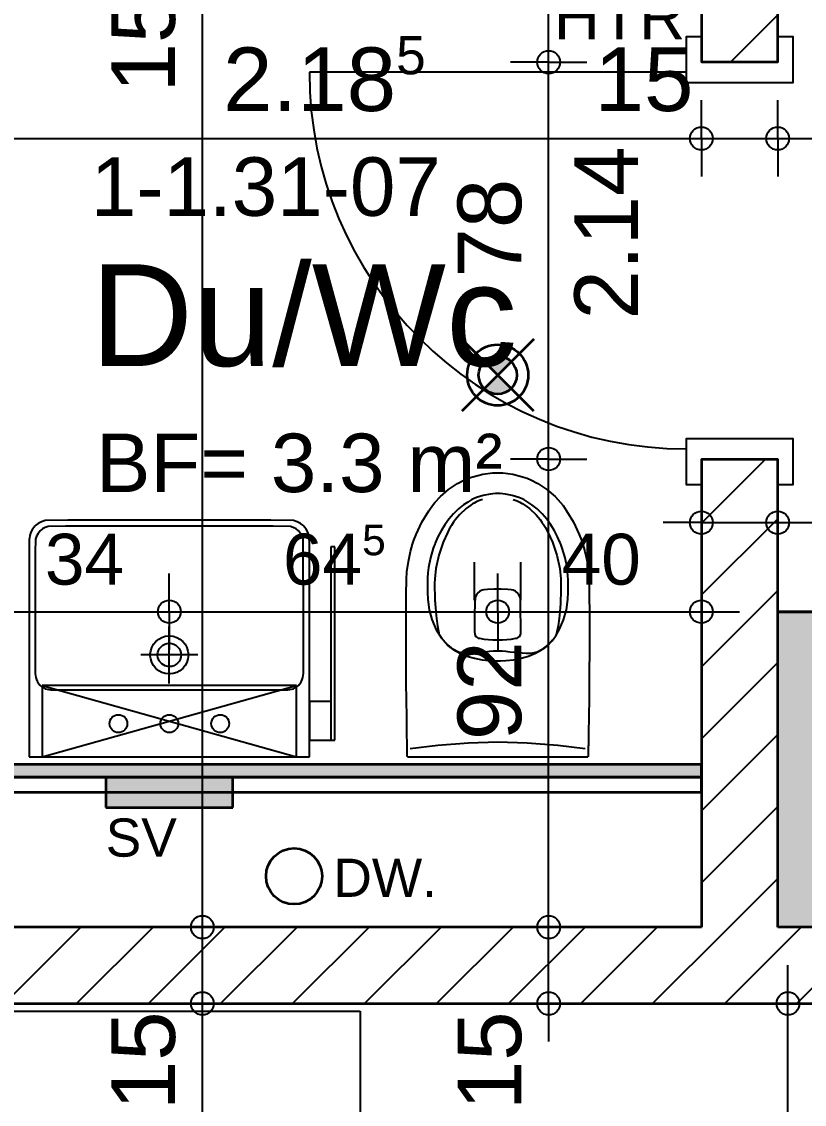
# Model space of a CAD drawing. Header units: centimetres. Extents: x 0.3 to 84.3, y 0.3 to 59.7.
# Drawn here: x 33.71 to 36.784, y 36.198 to 40.453 of the extents above; entities that cross this region are included whole.
import ezdxf

# ---------------------------------------------------------------- set-up
doc = ezdxf.new("R2010")
doc.units = ezdxf.units.CM
for name, pattern in [('AUSGEZOGEN', [0]), ('PHANTOM', [63.5, 31.75, -6.35, 6.35, -6.35, 6.35, -6.35]), ('VERDECKT', [9.525, 6.35, -3.175])]:
    doc.linetypes.add(name, pattern=pattern)
for name, color, linetype, lineweight in [('Einbaumoebel', 7, 'AUSGEZOGEN', 25), ('Leichtbauwaende', 7, 'AUSGEZOGEN', 35), ('Raumbezeichnung', 7, 'AUSGEZOGEN', 35), ('Text Werkplan Ausfuehrung', 7, 'AUSGEZOGEN', 50), ('Tuerzarge', 7, 'AUSGEZOGEN', 25), ('Wand Mauerwerk tragend', 7, 'AUSGEZOGEN', 35), ('Werkplan- Ausfuehrungsmasse', 7, 'AUSGEZOGEN', 25)]:
    doc.layers.add(name, color=color, linetype=linetype, lineweight=lineweight)
for name, color, linetype, lineweight, true_color in [('Elektro Apparate', 7, 'AUSGEZOGEN', 35, 0x656565), ('Fachplaner Sanitaer', 7, 'AUSGEZOGEN', 35, 0x656565), ('HLK Text', 7, 'AUSGEZOGEN', 35, 0x656565), ('Moebel', 7, 'AUSGEZOGEN', 25, 0xababab), ('Sanitaer Apparate', 7, 'AUSGEZOGEN', 35, 0x656565), ('Sanitaer Leitungen', 7, 'AUSGEZOGEN', 35, 0x656565), ('Sanitaer Text', 7, 'AUSGEZOGEN', 35, 0x656565), ('Sanitaer Vermassung', 7, 'AUSGEZOGEN', 35, 0x656565)]:
    doc.layers.add(name, color=color, linetype=linetype, lineweight=lineweight, true_color=true_color)
doc.styles.add('ARIAL', font='ARIAL.TTF')

msp = doc.modelspace()

# ---------------------------------------------------------------- hatches: boundary and pattern name
at = {"layer": 'Elektro Apparate', "linetype": 'AUSGEZOGEN', "lineweight": 35}
h = msp.add_hatch(color=40, dxfattribs=at)
h.paths.add_polyline_path([(35.527, 39.011), (35.58, 39.064), (35.633, 39.011), (35.6268, 39.0054), (35.5967, 38.9909), (35.5633, 38.9909), (35.5332, 39.0054)], flags=16)
h.paths.add_polyline_path([(35.633, 39.117), (35.58, 39.064), (35.527, 39.117), (35.5332, 39.1226), (35.5633, 39.1371), (35.5967, 39.1371), (35.6268, 39.1226)], flags=16)
at = {"layer": 'Fachplaner Sanitaer', "linetype": 'AUSGEZOGEN', "lineweight": 35, "true_color": 0xedf5de}
msp.add_hatch(color=7, dxfattribs=at).paths.add_polyline_path([(34.04, 37.484), (34.04, 37.364), (34.54, 37.364), (34.54, 37.484)])
at = {"layer": 'Leichtbauwaende', "linetype": 'AUSGEZOGEN', "lineweight": 25, "true_color": 0xababab}
msp.add_hatch(color=253, dxfattribs=at).paths.add_polyline_path([(32.01, 37.484), (36.38, 37.484), (36.38, 37.534), (32.01, 37.534)])
at = {"layer": 'Text Werkplan Ausfuehrung', "linetype": 'AUSGEZOGEN', "lineweight": 25, "true_color": 0xffffe0}
msp.add_hatch(color=7, dxfattribs=at).paths.add_polyline_path([(36.68, 38.134), (36.68, 36.894), (39.35, 36.894), (39.35, 38.134)])

# ---------------------------------------------------------------- linework, layer by layer
at = {"layer": 'Einbaumoebel', "color": 7, "linetype": 'AUSGEZOGEN', "lineweight": 35}
for p, q in [((36.68, 36.894), (36.68, 38.134)), ((36.68, 38.134), (38.01, 38.134)), ((39.35, 38.134), (36.68, 38.134)), ((39.35, 36.894), (36.68, 36.894))]:
    msp.add_line(p, q, dxfattribs=at)
at = {"layer": 'Elektro Apparate', "color": 40, "linetype": 'AUSGEZOGEN', "lineweight": 35}
for p, q in [((35.7214, 39.2054), (35.4386, 38.9226)), ((35.7214, 38.9226), (35.4386, 39.2054))]:
    msp.add_line(p, q, dxfattribs=at)
for radius in [0.12, 0.075]:
    msp.add_circle((35.58, 39.064), radius, dxfattribs=at)
at = {"layer": 'Fachplaner Sanitaer', "color": 55, "linetype": 'VERDECKT', "lineweight": 35, "true_color": 0x91b44b}
for p, q in [((34.04, 37.484), (34.04, 37.364)), ((34.54, 37.484), (34.04, 37.484)), ((34.54, 37.364), (34.54, 37.484)), ((34.04, 37.364), (34.54, 37.364))]:
    msp.add_line(p, q, dxfattribs=at)
at = {"layer": 'Leichtbauwaende', "color": 7, "linetype": 'AUSGEZOGEN', "lineweight": 35}
for p, q in [((36.38, 37.534), (32.01, 37.534)), ((36.38, 37.484), (36.38, 37.534)), ((36.38, 37.484), (32.01, 37.484)), ((32.01, 37.484), (36.38, 37.484)), ((36.38, 37.424), (36.38, 37.484)), ((32.01, 37.424), (36.38, 37.424))]:
    msp.add_line(p, q, dxfattribs=at)
at = {"layer": 'Moebel', "color": 253, "linetype": 'AUSGEZOGEN', "lineweight": 25, "true_color": 0xababab}
for p, q in [((32.04, 36.564), (35.04, 36.564)), ((35.04, 36.564), (35.04, 34.964))]:
    msp.add_line(p, q, dxfattribs=at)
at = {"layer": 'Sanitaer Apparate', "color": 7, "linetype": 'AUSGEZOGEN', "lineweight": 25}
for p, q in [((35.422, 38.6381), (35.45, 38.6524)), ((35.45, 38.6524), (35.4643, 38.6584)), ((35.4643, 38.6584), (35.4825, 38.6647)), ((35.4825, 38.6647), (35.5209, 38.6744)), ((35.5209, 38.6744), (35.5601, 38.6792)), ((35.5601, 38.6792), (35.58, 38.68)), ((35.58, 38.68), (35.5998, 38.6792)), ((35.5998, 38.6792), (35.6391, 38.6744)), ((35.6391, 38.6744), (35.6775, 38.6647)), ((35.6775, 38.6647), (35.6957, 38.6584)), ((35.6957, 38.6584), (35.71, 38.6524)), ((35.71, 38.6524), (35.738, 38.6381)), ((35.3547, 38.5867), (35.3867, 38.6145)), ((35.3867, 38.6145), (35.422, 38.6381)), ((35.738, 38.6381), (35.7732, 38.6145)), ((35.7732, 38.6145), (35.8053, 38.5867)), ((35.3234, 38.5508), (35.3334, 38.5636)), ((35.3334, 38.5636), (35.3547, 38.5867)), ((35.4621, 38.5651), (35.4459, 38.5542)), ((35.47, 38.5698), (35.4621, 38.5651)), ((35.4785, 38.5743), (35.47, 38.5698)), ((35.4814, 38.5574), (35.4739, 38.5528)), ((35.4972, 38.5825), (35.4785, 38.5743)), ((35.487, 38.5607), (35.4814, 38.5574)), ((35.4941, 38.5645), (35.487, 38.5607)), ((35.5045, 38.5694), (35.4941, 38.5645)), ((35.5233, 38.5909), (35.4972, 38.5825)), ((35.5119, 38.5724), (35.5045, 38.5694)), ((35.5201, 38.5753), (35.5119, 38.5724)), ((35.5503, 38.5961), (35.5233, 38.5909)), ((35.5706, 38.5979), (35.5503, 38.5961)), ((35.5802, 38.5981), (35.5706, 38.5979)), ((35.5899, 38.5979), (35.5802, 38.5981)), ((35.6102, 38.5961), (35.5899, 38.5979)), ((35.6371, 38.5909), (35.6102, 38.5961)), ((35.6633, 38.5825), (35.6371, 38.5909)), ((35.6404, 38.5753), (35.6485, 38.5724)), ((35.6485, 38.5724), (35.6559, 38.5694)), ((35.6559, 38.5694), (35.6664, 38.5645)), ((35.6819, 38.5743), (35.6633, 38.5825)), ((35.6664, 38.5645), (35.6735, 38.5607)), ((35.6735, 38.5607), (35.6791, 38.5574)), ((35.6791, 38.5574), (35.6866, 38.5528)), ((35.6904, 38.5698), (35.6819, 38.5743)), ((35.6984, 38.5651), (35.6904, 38.5698)), ((35.7146, 38.5542), (35.6984, 38.5651)), ((35.8053, 38.5867), (35.8265, 38.5636)), ((35.8265, 38.5636), (35.8366, 38.5508)), ((35.2821, 38.4854), (35.3091, 38.5304)), ((35.3091, 38.5304), (35.3234, 38.5508)), ((35.4057, 38.5184), (35.3879, 38.4975)), ((35.4254, 38.5377), (35.4057, 38.5184)), ((35.4298, 38.5148), (35.4143, 38.4961)), ((35.4459, 38.5542), (35.4254, 38.5377)), ((35.4561, 38.5398), (35.4298, 38.5148)), ((35.4739, 38.5528), (35.4561, 38.5398)), ((35.6866, 38.5528), (35.7044, 38.5398)), ((35.7044, 38.5398), (35.7306, 38.5148)), ((35.7351, 38.5377), (35.7146, 38.5542)), ((35.7306, 38.5148), (35.7462, 38.4961)), ((35.7548, 38.5185), (35.7351, 38.5377)), ((35.7726, 38.4975), (35.7548, 38.5185)), ((35.8366, 38.5508), (35.8508, 38.5304)), ((35.8508, 38.5304), (35.8779, 38.4854)), ((33.766, 38.4738), (33.7622, 38.4702)), ((33.7748, 38.4806), (33.766, 38.4738)), ((33.788, 38.4877), (33.7748, 38.4806)), ((33.8023, 38.4922), (33.788, 38.4877)), ((33.8919, 38.4938), (33.8023, 38.4922)), ((34.29, 38.494), (33.8919, 38.4938)), ((34.6881, 38.4938), (34.29, 38.494)), ((34.7777, 38.4922), (34.6881, 38.4938)), ((34.792, 38.4877), (34.7777, 38.4922)), ((34.8052, 38.4806), (34.792, 38.4877)), ((34.814, 38.4738), (34.8052, 38.4806)), ((34.8178, 38.4702), (34.814, 38.4738)), ((35.2597, 38.4379), (35.2821, 38.4854)), ((35.3717, 38.4751), (35.3573, 38.4515)), ((35.3879, 38.4975), (35.3717, 38.4751)), ((35.3982, 38.4727), (35.3931, 38.4644)), ((35.4067, 38.4856), (35.3982, 38.4727)), ((35.4143, 38.4961), (35.4067, 38.4856)), ((35.7462, 38.4961), (35.7538, 38.4856)), ((35.7538, 38.4856), (35.7623, 38.4727)), ((35.7623, 38.4727), (35.7673, 38.4644)), ((35.7888, 38.475), (35.7726, 38.4975)), ((35.8031, 38.4514), (35.7888, 38.475)), ((35.8779, 38.4854), (35.9002, 38.4379)), ((33.7422, 38.4331), (33.7405, 38.4231)), ((33.7465, 38.4462), (33.7422, 38.4331)), ((33.7529, 38.4583), (33.7465, 38.4462)), ((33.759, 38.4665), (33.7529, 38.4583)), ((33.7622, 38.4702), (33.759, 38.4665)), ((33.7686, 38.4304), (33.7649, 38.4188)), ((33.7745, 38.4415), (33.7686, 38.4304)), ((33.7824, 38.4512), (33.7745, 38.4415)), ((33.7919, 38.4592), (33.7824, 38.4512)), ((33.8029, 38.4653), (33.7919, 38.4592)), ((33.8145, 38.4691), (33.8029, 38.4653)), ((33.8816, 38.4704), (33.8145, 38.4691)), ((34.29, 38.4706), (33.8816, 38.4704)), ((34.6984, 38.4704), (34.29, 38.4706)), ((34.7655, 38.4691), (34.6984, 38.4704)), ((34.7771, 38.4653), (34.7655, 38.4691)), ((34.7881, 38.4592), (34.7771, 38.4653)), ((34.7976, 38.4512), (34.7881, 38.4592)), ((34.8055, 38.4415), (34.7976, 38.4512)), ((34.8114, 38.4304), (34.8055, 38.4415)), ((34.8151, 38.4188), (34.8114, 38.4304)), ((34.821, 38.4665), (34.8178, 38.4702)), ((34.8271, 38.4583), (34.821, 38.4665)), ((34.8335, 38.4462), (34.8271, 38.4583)), ((34.8378, 38.4331), (34.8335, 38.4462)), ((34.8395, 38.4231), (34.8378, 38.4331)), ((35.2508, 38.4148), (35.2597, 38.4379)), ((35.3573, 38.4515), (35.3451, 38.428)), ((35.3821, 38.4442), (35.3655, 38.4079)), ((35.3899, 38.4589), (35.3821, 38.4442)), ((35.3917, 38.462), (35.3899, 38.4589)), ((35.3931, 38.4644), (35.3917, 38.462)), ((35.7673, 38.4644), (35.7688, 38.462)), ((35.7688, 38.462), (35.7706, 38.4589)), ((35.7706, 38.4589), (35.7784, 38.4442)), ((35.7784, 38.4442), (35.795, 38.4079)), ((35.8153, 38.428), (35.8031, 38.4514)), ((35.9002, 38.4379), (35.9092, 38.4148)), ((33.7401, 38.4175), (33.74, 38.41)), ((33.74, 38.41), (33.74, 38.2984)), ((33.7405, 38.4231), (33.7401, 38.4175)), ((33.7649, 38.4188), (33.7636, 38.367)), ((34.8164, 38.367), (34.8151, 38.4188)), ((34.8399, 38.4175), (34.8395, 38.4231)), ((34.84, 38.41), (34.8399, 38.4175)), ((34.84, 38.3333), (34.84, 38.41)), ((34.94, 38.389), (34.924, 38.389)), ((34.924, 38.389), (34.924, 37.629)), ((34.94, 37.629), (34.94, 38.389)), ((35.2376, 38.3711), (35.2458, 38.3999)), ((35.2458, 38.3999), (35.2508, 38.4148)), ((35.3327, 38.3995), (35.3269, 38.3834)), ((35.3336, 38.4018), (35.3327, 38.3995)), ((35.3341, 38.4029), (35.3336, 38.4018)), ((35.3371, 38.4103), (35.3341, 38.4029)), ((35.3451, 38.428), (35.3371, 38.4103)), ((35.3655, 38.4079), (35.3483, 38.3564)), ((35.795, 38.4079), (35.8121, 38.3564)), ((35.8233, 38.4103), (35.8153, 38.428)), ((35.8264, 38.4029), (35.8233, 38.4103)), ((35.8268, 38.4018), (35.8264, 38.4029)), ((35.8278, 38.3995), (35.8268, 38.4018)), ((35.8336, 38.3834), (35.8278, 38.3995)), ((35.9092, 38.4148), (35.9142, 38.3999)), ((35.9142, 38.3999), (35.9224, 38.3711)), ((33.7636, 38.367), (33.7634, 38.15)), ((34.8166, 38.15), (34.8164, 38.367)), ((35.2291, 38.3314), (35.2376, 38.3711)), ((35.3158, 38.3459), (35.3083, 38.3076)), ((35.3269, 38.3834), (35.3158, 38.3459)), ((35.3483, 38.3564), (35.3371, 38.3033)), ((35.8121, 38.3564), (35.8234, 38.3033)), ((35.8447, 38.3459), (35.8336, 38.3834)), ((35.8522, 38.3076), (35.8447, 38.3459)), ((35.9224, 38.3711), (35.9308, 38.3314)), ((34.84, 37.564), (34.84, 38.3333)), ((35.2236, 38.2912), (35.2291, 38.3314)), ((35.3083, 38.3076), (35.3057, 38.2871)), ((35.3371, 38.3033), (35.3329, 38.2635)), ((35.4892, 38.1793), (35.4892, 38.329)), ((35.6702, 38.1793), (35.6702, 38.329)), ((35.8234, 38.3033), (35.8275, 38.2635)), ((35.8546, 38.2889), (35.8522, 38.3076)), ((35.9308, 38.3314), (35.9363, 38.2912)), ((33.74, 38.2984), (33.74, 37.564)), ((35.2211, 38.2476), (35.2215, 38.2613)), ((35.2215, 38.2613), (35.2236, 38.2912)), ((35.3041, 38.2672), (35.3037, 38.2472)), ((35.3057, 38.2871), (35.3041, 38.2672)), ((35.3329, 38.2635), (35.3322, 38.2446)), ((35.8275, 38.2635), (35.8283, 38.2446)), ((35.8557, 38.276), (35.8546, 38.2889)), ((35.8566, 38.2585), (35.8557, 38.276)), ((35.8568, 38.2454), (35.8566, 38.2585)), ((35.9363, 38.2912), (35.9385, 38.2613)), ((35.9385, 38.2613), (35.9389, 38.2476)), ((35.2207, 38.2087), (35.2209, 38.2243)), ((35.2209, 38.2243), (35.221, 38.2377)), ((35.221, 38.2377), (35.2211, 38.2476)), ((35.3037, 38.2472), (35.3038, 38.2287)), ((35.3038, 38.2287), (35.3044, 38.2036)), ((35.3322, 38.2446), (35.3321, 38.2266)), ((35.3321, 38.2266), (35.3326, 38.2006)), ((35.519, 38.2181), (35.5096, 38.2141)), ((35.5255, 38.2193), (35.519, 38.2181)), ((35.5401, 38.221), (35.5255, 38.2193)), ((35.5657, 38.2227), (35.5401, 38.221)), ((35.5937, 38.2227), (35.5657, 38.2227)), ((35.6193, 38.221), (35.5937, 38.2227)), ((35.6338, 38.2193), (35.6193, 38.221)), ((35.6404, 38.2181), (35.6338, 38.2193)), ((35.6498, 38.2141), (35.6404, 38.2181)), ((35.8284, 38.2266), (35.8279, 38.2006)), ((35.8283, 38.2446), (35.8284, 38.2266)), ((35.8561, 38.2036), (35.8567, 38.2287)), ((35.8567, 38.2287), (35.8568, 38.2454)), ((35.9389, 38.2476), (35.939, 38.2377)), ((35.939, 38.2377), (35.9391, 38.2243)), ((35.9391, 38.2243), (35.9393, 38.2011)), ((35.2204, 38.1621), (35.2207, 38.2087)), ((35.3044, 38.2036), (35.305, 38.1886)), ((35.305, 38.1886), (35.3052, 38.1857)), ((35.3052, 38.1857), (35.3054, 38.1836)), ((35.3054, 38.1836), (35.3064, 38.1713)), ((35.3326, 38.2006), (35.3333, 38.1843)), ((35.3333, 38.1843), (35.3336, 38.1773)), ((35.3336, 38.1773), (35.3341, 38.1701)), ((35.4895, 38.1734), (35.4892, 38.1147)), ((35.4921, 38.1941), (35.4895, 38.1734)), ((35.4992, 38.2055), (35.4921, 38.1941)), ((35.5096, 38.2141), (35.4992, 38.2055)), ((35.6601, 38.2055), (35.6498, 38.2141)), ((35.6672, 38.1941), (35.6601, 38.2055)), ((35.6691, 38.1858), (35.6672, 38.1941)), ((35.6698, 38.1677), (35.6691, 38.1858)), ((35.8268, 38.1773), (35.8264, 38.1701)), ((35.8272, 38.1843), (35.8268, 38.1773)), ((35.8279, 38.2006), (35.8272, 38.1843)), ((35.8541, 38.1713), (35.8551, 38.1836)), ((35.8551, 38.1836), (35.8553, 38.1857)), ((35.8553, 38.1857), (35.8555, 38.1886)), ((35.8555, 38.1886), (35.8561, 38.2036)), ((35.9393, 38.2011), (35.9399, 38.1245)), ((33.7634, 38.15), (33.7634, 37.9358)), ((34.8166, 37.9358), (34.8166, 38.15)), ((35.2201, 38.0868), (35.2204, 38.1621)), ((35.3064, 38.1713), (35.3109, 38.1417)), ((35.3109, 38.1417), (35.3216, 38.1027)), ((35.3341, 38.1701), (35.3345, 38.1638)), ((35.3345, 38.1638), (35.3353, 38.1518)), ((35.3353, 38.1518), (35.3369, 38.1328)), ((35.3369, 38.1328), (35.3382, 38.1199)), ((35.6702, 38.0495), (35.6698, 38.1677)), ((35.8236, 38.1328), (35.8223, 38.1199)), ((35.8251, 38.1518), (35.8236, 38.1328)), ((35.826, 38.1638), (35.8251, 38.1518)), ((35.8264, 38.1701), (35.826, 38.1638)), ((35.8389, 38.1026), (35.8496, 38.1417)), ((35.8496, 38.1417), (35.8541, 38.1713)), ((35.3216, 38.1027), (35.3388, 38.0632)), ((35.3382, 38.1199), (35.3396, 38.1067)), ((35.3396, 38.1067), (35.3435, 38.0785)), ((35.4892, 38.1147), (35.4894, 38.058)), ((35.8209, 38.1067), (35.8169, 38.0785)), ((35.8223, 38.1199), (35.8209, 38.1067)), ((35.8231, 38.0654), (35.8389, 38.1026)), ((35.9399, 38.1245), (35.94, 38.0414)), ((34.29, 37.8516), (34.29, 38.0764)), ((35.22, 38.0339), (35.2201, 38.0868)), ((35.3388, 38.0632), (35.3606, 38.0281)), ((35.3435, 38.0785), (35.3505, 38.0425)), ((35.4894, 38.058), (35.4906, 38.0424)), ((35.6689, 38.0428), (35.6702, 38.0495)), ((35.808, 38.0396), (35.8231, 38.0654)), ((35.8169, 38.0785), (35.81, 38.0425)), ((34.2211, 37.9931), (34.228, 38.0058)), ((34.228, 38.0058), (34.2371, 38.0169)), ((34.2371, 38.0169), (34.2482, 38.026)), ((34.2482, 38.026), (34.2609, 38.0329)), ((34.2609, 38.0329), (34.2743, 38.0372)), ((34.2643, 38.0021), (34.2721, 38.0063)), ((34.2721, 38.0063), (34.2804, 38.009)), ((34.2743, 38.0372), (34.2855, 38.0387)), ((34.2804, 38.009), (34.2872, 38.0099)), ((34.2855, 38.0387), (34.2945, 38.0387)), ((34.2872, 38.0099), (34.2927, 38.0099)), ((34.2927, 38.0099), (34.2996, 38.009)), ((34.2945, 38.0387), (34.3057, 38.0372)), ((34.2996, 38.009), (34.3079, 38.0063)), ((34.3057, 38.0372), (34.3191, 38.0329)), ((34.3079, 38.0063), (34.3157, 38.0021)), ((34.3191, 38.0329), (34.3318, 38.026)), ((34.3318, 38.026), (34.3429, 38.0169)), ((34.3429, 38.0169), (34.352, 38.0058)), ((34.352, 38.0058), (34.3589, 37.9931)), ((35.2201, 37.9799), (35.22, 38.0339)), ((35.3606, 38.0281), (35.3813, 38.0054)), ((35.383, 38.0028), (35.3654, 38.0219)), ((35.3813, 38.0054), (35.4055, 37.9858)), ((35.4037, 37.9862), (35.383, 38.0028)), ((35.4906, 38.0424), (35.4939, 38.0368)), ((35.4939, 38.0368), (35.4988, 38.0324)), ((35.4988, 38.0324), (35.5033, 38.0304)), ((35.5033, 38.0304), (35.5084, 38.0293)), ((35.5084, 38.0293), (35.527, 38.0263)), ((35.527, 38.0263), (35.5611, 38.0235)), ((35.5611, 38.0235), (35.5983, 38.0235)), ((35.5983, 38.0235), (35.6323, 38.0263)), ((35.6323, 38.0263), (35.651, 38.0293)), ((35.651, 38.0293), (35.6561, 38.0304)), ((35.6561, 38.0304), (35.6606, 38.0324)), ((35.6606, 38.0324), (35.6655, 38.0368)), ((35.6655, 38.0368), (35.6689, 38.0428)), ((35.755, 37.9858), (35.7778, 38.004)), ((35.7775, 38.0028), (35.7568, 37.9862)), ((35.7951, 38.0219), (35.7775, 38.0028)), ((35.7778, 38.004), (35.7932, 38.0199)), ((35.7932, 38.0199), (35.8001, 38.0285)), ((35.8001, 38.0285), (35.808, 38.0396)), ((35.94, 38.0414), (35.9399, 37.9799)), ((34.4024, 37.964), (34.1776, 37.964)), ((34.2153, 37.9685), (34.2168, 37.9797)), ((34.2153, 37.9595), (34.2153, 37.9685)), ((34.2168, 37.9797), (34.2211, 37.9931)), ((34.2441, 37.9668), (34.245, 37.9736)), ((34.2441, 37.9615), (34.2441, 37.9668)), ((34.2453, 37.9533), (34.2441, 37.9615)), ((34.245, 37.9736), (34.2477, 37.9819)), ((34.2477, 37.9819), (34.2519, 37.9897)), ((34.2519, 37.9897), (34.2575, 37.9965)), ((34.2575, 37.9965), (34.2643, 38.0021)), ((34.3157, 38.0021), (34.3225, 37.9965)), ((34.3225, 37.9965), (34.3281, 37.9897)), ((34.3281, 37.9897), (34.3323, 37.9819)), ((34.3323, 37.9819), (34.335, 37.9731)), ((34.335, 37.9731), (34.336, 37.964)), ((34.336, 37.964), (34.335, 37.955)), ((34.3589, 37.9931), (34.3633, 37.9787)), ((34.3633, 37.9787), (34.3649, 37.964)), ((34.3649, 37.964), (34.3633, 37.9493)), ((35.2203, 37.9023), (35.2201, 37.9799)), ((35.4257, 37.9751), (35.4037, 37.9862)), ((35.4055, 37.9858), (35.4315, 37.9707)), ((35.4437, 37.9706), (35.4257, 37.9751)), ((35.4315, 37.9707), (35.4593, 37.9591)), ((35.4522, 37.9697), (35.4437, 37.9706)), ((35.458, 37.9696), (35.4522, 37.9697)), ((35.4693, 37.9696), (35.458, 37.9696)), ((35.4845, 37.9704), (35.4693, 37.9696)), ((35.5005, 37.9718), (35.4845, 37.9704)), ((35.5164, 37.9736), (35.5005, 37.9718)), ((35.5324, 37.9754), (35.5164, 37.9736)), ((35.5483, 37.9771), (35.5324, 37.9754)), ((35.5636, 37.9782), (35.5483, 37.9771)), ((35.5749, 37.9787), (35.5636, 37.9782)), ((35.5802, 37.9788), (35.5749, 37.9787)), ((35.5856, 37.9787), (35.5802, 37.9788)), ((35.5969, 37.9782), (35.5856, 37.9787)), ((35.6122, 37.9771), (35.5969, 37.9782)), ((35.6281, 37.9754), (35.6122, 37.9771)), ((35.6441, 37.9736), (35.6281, 37.9754)), ((35.66, 37.9718), (35.6441, 37.9736)), ((35.6759, 37.9704), (35.66, 37.9718)), ((35.6912, 37.9696), (35.6759, 37.9704)), ((35.7024, 37.9696), (35.6912, 37.9696)), ((35.7012, 37.9591), (35.729, 37.9707)), ((35.7082, 37.9697), (35.7024, 37.9696)), ((35.7168, 37.9706), (35.7082, 37.9697)), ((35.7348, 37.9751), (35.7168, 37.9706)), ((35.729, 37.9707), (35.755, 37.9858)), ((35.7568, 37.9862), (35.7348, 37.9751)), ((35.9399, 37.9799), (35.9396, 37.8944)), ((33.7634, 37.9358), (33.7635, 37.8904)), ((34.2168, 37.9483), (34.2153, 37.9595)), ((34.2211, 37.9349), (34.2168, 37.9483)), ((34.228, 37.9222), (34.2211, 37.9349)), ((34.2371, 37.9111), (34.228, 37.9222)), ((34.2503, 37.9411), (34.2453, 37.9533)), ((34.2602, 37.9292), (34.2503, 37.9411)), ((34.2732, 37.9213), (34.2602, 37.9292)), ((34.2848, 37.9184), (34.2732, 37.9213)), ((34.2924, 37.9181), (34.2848, 37.9184)), ((34.2996, 37.919), (34.2924, 37.9181)), ((34.3079, 37.9217), (34.2996, 37.919)), ((34.3157, 37.9259), (34.3079, 37.9217)), ((34.3225, 37.9315), (34.3157, 37.9259)), ((34.3281, 37.9383), (34.3225, 37.9315)), ((34.3323, 37.9461), (34.3281, 37.9383)), ((34.335, 37.955), (34.3323, 37.9461)), ((34.352, 37.9222), (34.3429, 37.9111)), ((34.3589, 37.9349), (34.352, 37.9222)), ((34.3633, 37.9493), (34.3589, 37.9349)), ((34.8165, 37.8904), (34.8166, 37.9358)), ((35.4593, 37.9591), (35.4885, 37.9507)), ((35.4885, 37.9507), (35.5187, 37.9451)), ((35.5187, 37.9451), (35.5481, 37.942)), ((35.5481, 37.942), (35.57, 37.9411)), ((35.57, 37.9411), (35.5802, 37.941)), ((35.5802, 37.941), (35.5905, 37.9411)), ((35.5905, 37.9411), (35.6124, 37.942)), ((35.6124, 37.942), (35.6418, 37.9451)), ((35.6418, 37.9451), (35.672, 37.9507)), ((35.672, 37.9507), (35.7012, 37.9591)), ((33.7635, 37.8904), (33.7639, 37.8838)), ((33.7639, 37.8838), (33.7653, 37.8751)), ((33.7653, 37.8751), (33.7678, 37.8668)), ((34.2482, 37.902), (34.2371, 37.9111)), ((34.2609, 37.8951), (34.2482, 37.902)), ((34.2743, 37.8908), (34.2609, 37.8951)), ((34.2855, 37.8893), (34.2743, 37.8908)), ((34.2945, 37.8893), (34.2855, 37.8893)), ((34.3057, 37.8908), (34.2945, 37.8893)), ((34.3191, 37.8951), (34.3057, 37.8908)), ((34.3318, 37.902), (34.3191, 37.8951)), ((34.3429, 37.9111), (34.3318, 37.902)), ((34.8122, 37.8668), (34.8147, 37.8751)), ((34.8147, 37.8751), (34.8161, 37.8838)), ((34.8161, 37.8838), (34.8165, 37.8904)), ((35.2207, 37.8479), (35.2203, 37.9023)), ((35.9396, 37.8944), (35.9387, 37.8005)), ((33.7678, 37.8668), (33.7704, 37.8608)), ((33.7704, 37.8608), (33.7721, 37.8578)), ((33.7721, 37.8578), (33.7749, 37.8537)), ((33.7749, 37.8537), (33.7816, 37.8457)), ((33.7816, 37.8457), (33.7895, 37.8388)), ((33.7895, 37.8388), (33.7944, 37.8354)), ((33.7944, 37.8354), (33.8026, 37.8312)), ((34.7773, 37.8312), (34.7856, 37.8354)), ((34.7856, 37.8354), (34.7905, 37.8388)), ((34.7905, 37.8388), (34.7984, 37.8457)), ((34.7984, 37.8457), (34.8051, 37.8537)), ((34.8051, 37.8537), (34.8079, 37.8578)), ((34.8079, 37.8578), (34.8095, 37.8608)), ((34.8095, 37.8608), (34.8122, 37.8668)), ((35.2213, 37.7927), (35.2207, 37.8479)), ((33.8026, 37.8312), (33.8162, 37.8276)), ((33.8162, 37.8276), (33.8247, 37.8269)), ((33.8247, 37.8269), (33.9035, 37.8268)), ((33.9035, 37.8268), (34.7552, 37.8269)), ((34.7552, 37.8269), (34.7638, 37.8276)), ((34.7638, 37.8276), (34.7773, 37.8312)), ((35.2224, 37.7136), (35.2213, 37.7927)), ((35.9387, 37.8005), (35.9376, 37.7136)), ((34.924, 37.781), (34.84, 37.781)), ((34.84, 37.781), (34.84, 37.629)), ((35.2231, 37.6642), (35.2224, 37.7136)), ((35.9376, 37.7136), (35.9369, 37.6642)), ((35.2234, 37.6443), (35.2231, 37.6642)), ((35.9369, 37.6642), (35.9366, 37.6443)), ((34.84, 37.629), (34.94, 37.629)), ((35.2237, 37.6243), (35.2234, 37.6443)), ((35.2239, 37.6124), (35.2237, 37.6243)), ((35.4653, 37.6188), (35.5802, 37.6221)), ((35.5802, 37.6221), (35.6952, 37.6188)), ((35.9363, 37.6243), (35.9361, 37.6124)), ((35.9366, 37.6443), (35.9363, 37.6243)), ((35.224, 37.6104), (35.2239, 37.6124)), ((35.224, 37.6101), (35.224, 37.6104)), ((35.224, 37.6087), (35.224, 37.6101)), ((35.2241, 37.6054), (35.224, 37.6087)), ((35.2242, 37.6003), (35.2241, 37.6054)), ((35.2243, 37.5943), (35.2242, 37.6003)), ((35.2244, 37.5881), (35.2243, 37.5943)), ((35.2245, 37.5819), (35.2244, 37.5881)), ((35.2246, 37.5759), (35.2245, 37.5819)), ((35.2365, 37.5964), (35.3447, 37.6096)), ((35.3447, 37.6096), (35.4653, 37.6188)), ((35.6952, 37.6188), (35.8158, 37.6096)), ((35.8158, 37.6096), (35.9239, 37.5964)), ((35.9355, 37.5819), (35.9353, 37.5759)), ((35.9356, 37.5881), (35.9355, 37.5819)), ((35.9357, 37.5943), (35.9356, 37.5881)), ((35.9358, 37.6003), (35.9357, 37.5943)), ((35.9359, 37.6055), (35.9358, 37.6003)), ((35.936, 37.6089), (35.9359, 37.6055)), ((35.9361, 37.6124), (35.936, 37.6104)), ((35.936, 37.6104), (35.936, 37.6102)), ((35.936, 37.6102), (35.936, 37.6089)), ((33.74, 37.564), (34.84, 37.564)), ((35.2247, 37.5707), (35.2246, 37.5759)), ((35.2248, 37.5673), (35.2247, 37.5707)), ((35.2249, 37.5659), (35.2248, 37.5673)), ((35.2254, 37.5648), (35.2249, 37.5659)), ((35.226, 37.564), (35.2254, 37.5648)), ((35.226, 37.564), (35.934, 37.564)), ((35.9346, 37.5648), (35.934, 37.564)), ((35.9351, 37.5659), (35.9346, 37.5648)), ((35.9352, 37.5673), (35.9351, 37.5659)), ((35.9353, 37.5759), (35.9352, 37.5707)), ((35.9352, 37.5707), (35.9352, 37.5673))]:
    msp.add_line(p, q, dxfattribs=at)
at = {"layer": 'Sanitaer Apparate', "color": 7, "linetype": 'PHANTOM', "lineweight": 25}
for p, q in [((34.79, 37.844), (33.79, 37.844)), ((33.79, 37.844), (33.79, 37.564)), ((33.79, 37.564), (34.79, 37.844)), ((33.79, 37.844), (34.79, 37.564)), ((34.79, 37.564), (34.79, 37.844))]:
    msp.add_line(p, q, dxfattribs=at)
at = {"layer": 'Sanitaer Apparate', "color": 7, "linetype": 'AUSGEZOGEN', "lineweight": 25}
for centre in [(34.09, 37.694), (34.29, 37.694), (34.49, 37.694)]:
    msp.add_circle(centre, 0.035, dxfattribs=at)
at = {"layer": 'Sanitaer Leitungen', "color": 251, "linetype": 'AUSGEZOGEN', "lineweight": 35, "true_color": 0x656565}
msp.add_circle((34.78, 37.094), 0.11, dxfattribs=at)
at = {"layer": 'Sanitaer Vermassung', "color": 240, "linetype": 'AUSGEZOGEN', "lineweight": 25}
for p, q in [((34.29, 38.134), (34.29, 38.284)), ((35.58, 38.134), (35.58, 38.284)), ((36.38, 38.134), (36.38, 38.284)), ((33.61, 38.134), (34.29, 38.134)), ((34.29, 38.134), (34.29, 37.984)), ((34.29, 38.134), (34.29, 38.134)), ((34.29, 38.134), (35.58, 38.134)), ((35.58, 38.134), (35.58, 37.984)), ((35.58, 38.134), (35.58, 38.134)), ((35.58, 38.134), (36.38, 38.134)), ((36.38, 38.134), (36.38, 37.984)), ((36.38, 38.134), (36.38, 38.134)), ((36.38, 38.134), (36.53, 38.134))]:
    msp.add_line(p, q, dxfattribs=at)
for centre in [(34.29, 38.134), (35.58, 38.134), (36.38, 38.134)]:
    msp.add_circle(centre, 0.045, dxfattribs=at)
at = {"layer": 'Tuerzarge', "color": 7, "linetype": 'AUSGEZOGEN', "lineweight": 25}
msp.add_line((36.32, 40.254), (34.84, 40.254), dxfattribs=at)
for points in [[(36.53, 40.294), (36.38, 40.294), (36.38, 40.394), (36.32, 40.394), (36.32, 40.214), (36.74, 40.214), (36.74, 40.394), (36.68, 40.394), (36.68, 40.294), (36.53, 40.294)], [(36.53, 38.814), (36.32, 38.814), (36.32, 38.634), (36.38, 38.634), (36.38, 38.734), (36.68, 38.734), (36.68, 38.634), (36.74, 38.634), (36.74, 38.814), (36.53, 38.814)]]:
    msp.add_lwpolyline(points, dxfattribs=at)
msp.add_arc((36.32, 40.254), 1.48, 180, 270, dxfattribs=at)
at = {"layer": 'Wand Mauerwerk tragend', "color": 7, "linetype": 'AUSGEZOGEN', "lineweight": 35}
for p, q in [((36.38, 40.594), (36.38, 40.294)), ((36.68, 40.294), (36.68, 40.594)), ((36.68, 40.294), (36.38, 40.294)), ((36.38, 38.734), (36.68, 38.734)), ((36.38, 38.734), (36.38, 37.534)), ((36.68, 36.894), (36.68, 38.734)), ((36.38, 37.534), (36.38, 37.484)), ((36.38, 37.484), (36.38, 37.424)), ((36.38, 37.424), (36.38, 36.894)), ((36.38, 36.894), (32.01, 36.894)), ((39.32, 36.894), (36.68, 36.894)), ((32.01, 36.594), (39.02, 36.594))]:
    msp.add_line(p, q, dxfattribs=at)
at = {"layer": 'Wand Mauerwerk tragend', "color": 7, "linetype": 'AUSGEZOGEN', "lineweight": 25}
for p, q in [((36.38, 38.4824), (36.6316, 38.734)), ((33.643, 36.594), (33.943, 36.894)), ((33.9259, 36.594), (34.2259, 36.894)), ((34.2087, 36.594), (34.5087, 36.894)), ((34.4916, 36.594), (34.7916, 36.894)), ((34.7744, 36.594), (35.0744, 36.894)), ((35.0573, 36.594), (35.3573, 36.894)), ((35.3401, 36.594), (35.6401, 36.894)), ((35.6229, 36.594), (35.9229, 36.894)), ((35.9058, 36.594), (36.2058, 36.894)), ((36.1886, 36.594), (36.4886, 36.894)), ((36.4715, 36.594), (36.7715, 36.894)), ((36.7543, 36.594), (37.0543, 36.894))]:
    msp.add_line(p, q, dxfattribs=at)
for points in [[(36.4945, 40.294), (36.68, 40.4795), (36.68, 40.4795)], [(36.38, 38.1996), (36.68, 38.4996), (36.68, 38.4996)], [(36.38, 37.9167), (36.68, 38.2167), (36.68, 38.2167)], [(36.38, 37.6339), (36.68, 37.9339), (36.68, 37.9339)], [(36.38, 37.3511), (36.68, 37.6511), (36.68, 37.6511)], [(36.38, 37.0682), (36.68, 37.3682), (36.68, 37.3682)], [(36.4886, 36.894), (36.68, 37.0854), (36.68, 37.0854)]]:
    msp.add_lwpolyline(points, dxfattribs=at)
at = {"layer": 'Werkplan- Ausfuehrungsmasse', "color": 7, "linetype": 'AUSGEZOGEN', "lineweight": 25}
for p, q in [((34.42, 36.894), (34.42, 40.594)), ((35.78, 40.294), (35.78, 40.594)), ((35.78, 40.294), (35.63, 40.294)), ((35.78, 40.294), (35.93, 40.294)), ((35.78, 40.294), (35.78, 40.294)), ((35.78, 38.734), (35.78, 40.294)), ((36.38, 39.994), (36.38, 40.144)), ((36.68, 39.994), (36.68, 40.144)), ((36.38, 39.994), (36.38, 39.844)), ((36.38, 39.994), (36.38, 39.994)), ((36.68, 39.994), (36.68, 39.844)), ((36.68, 39.994), (36.68, 39.994)), ((36.68, 39.994), (37.6, 39.994)), ((35.78, 38.734), (35.63, 38.734)), ((35.78, 38.734), (35.93, 38.734)), ((35.78, 38.734), (35.78, 38.734)), ((35.78, 36.894), (35.78, 38.734)), ((36.38, 38.484), (36.38, 38.634)), ((36.68, 38.484), (36.68, 38.634)), ((36.38, 38.484), (36.23, 38.484)), ((36.38, 38.484), (36.38, 38.334)), ((36.38, 38.484), (36.38, 38.484)), ((36.68, 38.484), (36.68, 38.334)), ((36.68, 38.484), (36.68, 38.484)), ((36.68, 38.484), (39.32, 38.484)), ((34.42, 36.894), (34.27, 36.894)), ((34.42, 36.894), (34.57, 36.894)), ((34.42, 36.894), (34.42, 36.894)), ((34.42, 36.594), (34.42, 36.894)), ((35.78, 36.894), (35.63, 36.894)), ((35.78, 36.894), (35.93, 36.894)), ((35.78, 36.894), (35.78, 36.894)), ((36.72, 36.594), (36.72, 36.744)), ((34.42, 36.594), (34.27, 36.594)), ((34.42, 36.594), (34.57, 36.594)), ((34.42, 36.594), (34.42, 36.594)), ((34.42, 29.834), (34.42, 36.594)), ((35.78, 36.594), (35.63, 36.594)), ((35.78, 36.594), (35.93, 36.594)), ((35.78, 36.594), (35.78, 36.594)), ((35.78, 36.594), (35.78, 36.444)), ((36.72, 36.594), (36.57, 36.594)), ((36.72, 36.594), (36.87, 36.594)), ((36.72, 36.594), (36.72, 36.594)), ((36.72, 34.234), (36.72, 36.594))]:
    msp.add_line(p, q, dxfattribs=at)
for points in [[(32.01, 39.994), (32.0203, 39.994), (32.0203, 39.994), (32.7953, 39.994), (32.7953, 39.994), (36.38, 39.994)], [(36.38, 39.994), (36.5871, 39.994), (36.5871, 39.994), (36.68, 39.994)], [(36.38, 38.484), (36.5625, 38.484), (36.5625, 38.484), (36.68, 38.484)], [(35.78, 36.594), (35.78, 36.6525), (35.78, 36.6525), (35.78, 36.894)]]:
    msp.add_lwpolyline(points, dxfattribs=at)
for centre in [(35.78, 40.294), (36.38, 39.994), (36.68, 39.994), (35.78, 38.734), (36.38, 38.484), (36.68, 38.484), (34.42, 36.894), (35.78, 36.894), (34.42, 36.594), (35.78, 36.594), (36.72, 36.594)]:
    msp.add_circle(centre, 0.045, dxfattribs=at)

# ---------------------------------------------------------------- texts
at = {"layer": 'HLK Text', "color": 251, "linetype": 'AUSGEZOGEN', "lineweight": 35, "true_color": 0x656565, "insert": (35.7999, 40.3834), "char_height": 0.18, "width": 0.09, "attachment_point": 7, "style": 'ARIAL'}
msp.add_mtext('HTR', dxfattribs=at)
at = {"layer": 'Raumbezeichnung', "color": 7, "linetype": 'AUSGEZOGEN', "lineweight": 50, "char_height": 0.23, "width": 0.115, "attachment_point": 7, "style": 'ARIAL'}
for s, insert in [('1-1.31-07', (33.9815, 39.6866)), ('BF=\\~3.3\\~m²', (34.0015, 38.6007))]:
    msp.add_mtext(s, dxfattribs=dict(at, insert=insert))
at = {"layer": 'Raumbezeichnung', "color": 7, "linetype": 'AUSGEZOGEN', "lineweight": 35, "insert": (33.98, 39.094), "char_height": 0.4, "width": 0.2, "attachment_point": 7, "style": 'ARIAL'}
msp.add_mtext('Du/Wc', dxfattribs=at)
at = {"layer": 'Sanitaer Leitungen', "color": 251, "linetype": 'AUSGEZOGEN', "lineweight": 25, "true_color": 0x656565, "insert": (34.9343, 37.0131), "char_height": 0.15, "width": 0.075, "attachment_point": 7, "style": 'ARIAL'}
msp.add_mtext('DW.', dxfattribs=at)
at = {"layer": 'Sanitaer Text', "color": 55, "linetype": 'AUSGEZOGEN', "lineweight": 25, "true_color": 0x91b44b, "insert": (34.04, 37.169), "char_height": 0.15, "width": 0.075, "attachment_point": 7, "style": 'ARIAL'}
msp.add_mtext('SV', dxfattribs=at)
at = {"layer": 'Sanitaer Vermassung', "color": 240, "linetype": 'AUSGEZOGEN', "lineweight": 35, "attachment_point": 7, "style": 'ARIAL'}
for s, insert, char_height, width in [('5', (35.0471, 38.3541), 0.12, 0.06), ('34', (33.8014, 38.2375), 0.2, 0.1), ('64', (34.7363, 38.2374), 0.2, 0.1), ('40', (35.8313, 38.2374), 0.2, 0.1)]:
    msp.add_mtext(s, dxfattribs=dict(at, insert=insert, char_height=char_height, width=width))
at = {"layer": 'Werkplan- Ausfuehrungsmasse', "color": 7, "linetype": 'AUSGEZOGEN', "lineweight": 50, "char_height": 0.25, "width": 0.125, "attachment_point": 7, "rotation": 90, "style": 'ARIAL'}
for s, insert in [('15', (34.3157, 40.1745)), ('2.14', (36.131, 39.2826)), ('78', (35.6757, 39.4474)), ('92', (35.6757, 37.629)), ('15', (34.3157, 36.1745)), ('15', (35.6757, 36.1745))]:
    msp.add_mtext(s, dxfattribs=dict(at, insert=insert))
at = {"layer": 'Werkplan- Ausfuehrungsmasse', "color": 7, "linetype": 'AUSGEZOGEN', "lineweight": 50, "attachment_point": 7, "style": 'ARIAL'}
for s, insert, char_height, width in [('5', (35.1808, 40.2441), 0.15, 0.075), ('2.18', (34.5011, 40.0983), 0.25, 0.125), ('15', (35.9605, 40.0983), 0.25, 0.125)]:
    msp.add_mtext(s, dxfattribs=dict(at, insert=insert, char_height=char_height, width=width))

doc.saveas('drawing.dxf')
